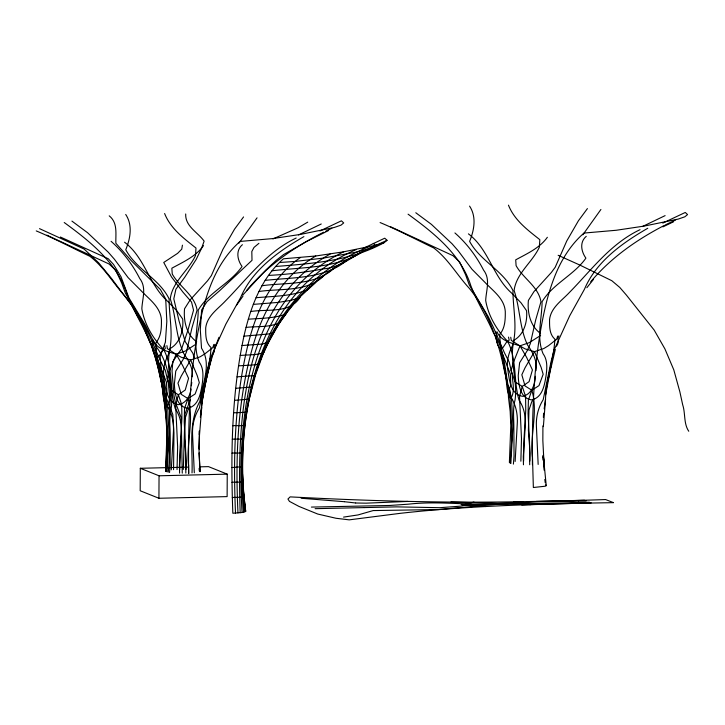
<?xml version="1.0" encoding="UTF-8"?>
<svg xmlns="http://www.w3.org/2000/svg" width="725" height="725" viewBox="0 0 725 725"><rect width="100%" height="100%" fill="white"/><g stroke="black" fill="none" stroke-linecap="round" stroke-linejoin="round"><path stroke-width="1.09" d="M188.373 467.118L140.306 468.287L140.188 490.752L158.929 498.265L227.124 496.607L227.242 474.141L208.501 466.628L199.556 466.846M158.929 498.265L159.047 475.79L140.306 468.287M242.513 474.059L243.899 495.909L245.712 511.315L242.059 512.502L232.834 513.237C230.686 454.122 231.483 394.255 243.944 336.183C250.388 307.808 260.891 278.418 283.466 258.798L315.774 255.988L343.623 251.82L377.662 244.823L384.341 242.522L387.032 240.301L384.748 238.19L362.273 248.82M173.565 469.673L173.946 432.707L172.813 414.564L166.46 398.342L165.028 391.989L160.941 366.596L160.116 356.492L165.4 342.146L166.823 321.429L165.708 299.035L160.452 289.592L131.542 260.955L115.873 243.274C115.547 233.686 117.921 222.82 109.212 215.833M177.018 469.564L177.634 446.953L175.658 404.913L178.386 394.753L185.228 390.014L188.563 378.296L182.763 365.744L176.157 354.181C168.01 351.725 156.219 348.743 153.129 340.079M199.212 449.056L199.448 434.719L199.148 449.31L199.493 434.982L201.722 407.541M520.867 461.209L521.483 438.598L519.508 396.557L522.245 386.398L529.078 381.658L532.422 369.94L526.622 357.389L520.015 345.825C511.868 343.369 500.069 340.388 496.987 331.724M171.281 469.809L173.393 432.517C174.027 422.865 172.142 413.359 166.904 405.248L156.546 354.761L155.875 342.789C161.322 336.382 161.521 327.782 161.43 319.825C160.524 307.137 149.595 299.588 141.547 291.169L128.126 277.63L114.441 259.269L108.215 252.155L87.562 232.716L71.929 221.107M306.539 290L293.036 304.056L293.018 305.071C273.234 328.452 259.786 356.691 251.783 386.135L252.182 386.561C241.588 427.279 240.455 469.999 245.413 511.632M515.14 461.453L517.242 424.161C517.886 414.501 516.001 405.003 510.763 396.892C504.482 375.967 506.394 351.652 493.616 333.264C486.665 317.015 477.077 302.026 470.743 285.505L470.706 285.288C460.81 254.257 433.423 232.689 408.075 214.174M185.981 469.447L186.234 461.472L184.549 438.58L185.102 418.407L187.866 410.178L190.104 406.68M529.83 461.091L530.093 453.116L528.407 430.224L528.96 410.042L531.724 401.822L533.953 398.324M179.746 469.501L180.181 446.89L181.912 418.47L181.721 404.767L178.386 394.753L171.299 390.349L167.221 378.812L169.36 371.272L176.157 354.181L185.455 350.991L194.916 344.828M183.325 469.438L184.938 414.265L190.276 399.72M523.604 461.136L524.039 438.534L525.761 410.114L525.58 396.412L522.245 386.398L515.149 381.993L511.08 370.457L513.218 362.917L520.015 345.825L529.313 342.626L540.614 335.448M199.239 431.067L199.022 434.438M242.531 448.585L242.703 445.368M543.378 417.428L543.596 413.205M543.351 426.626L545.572 399.176M165.536 470.869L166.958 433.913L166.324 419.893L164.62 405.674C161.72 384.214 161.829 360.126 149.767 341.62C142.816 325.371 133.219 310.382 126.893 293.861L126.848 293.643C116.952 262.613 89.574 241.044 64.226 222.53M509.385 462.505L510.808 425.557L510.183 411.537L508.47 397.318C508.007 376.03 500.323 355.54 499.733 334.424C505.18 328.026 505.37 319.426 505.28 311.46C504.382 298.782 493.453 291.233 485.397 282.813L471.984 269.274L458.3 250.913L452.074 243.79L431.411 224.36L415.788 212.751M169.541 472.473L170.185 464.426L169.985 434.946C169.967 426.073 168.834 416.975 171.209 408.311C174.036 388.337 164.974 368.019 170.203 348.526C180.271 342.825 183.76 329.92 182.691 319.054L177.208 311.215L168.046 301.691C149.123 285.224 145.1 257.747 124.564 242.213M513.4 464.118L514.043 456.07L513.844 426.59C513.817 417.718 512.684 408.619 515.067 399.955C517.886 379.982 508.832 359.663 514.061 340.17C524.121 334.47 527.619 321.556 526.549 310.69L521.058 302.86L511.904 293.335C492.973 276.868 488.958 249.391 468.423 233.849M165.536 471.15C169.034 428.81 165.753 384.866 150.954 344.801L142.263 324.129L131.587 305.307L111.505 278.454L98.645 262.831L84.2 249.101L39.513 228.647M168.2 472.22C171.308 446.663 168.164 420.917 170.565 395.352C169.804 378.287 167.113 360.787 156.373 346.976L145.571 325.452L128.896 297.857L121.012 276.751L113.544 264.453L108.288 258.762L60.383 237.021M166.261 471.54L167.883 448.748L167.738 434.266L165.599 397.11L166.986 393.367L166.487 382.356L156.89 357.724L154.108 353.773L152.957 350.538L152.35 346.722L152.875 343.251L151.86 340.315M249.264 398.813L249.228 399.167C241.724 436.223 240.972 474.395 244.706 511.941M510.11 463.184L511.741 440.392L511.596 425.901L509.457 388.745L510.835 385.011L510.337 374L500.748 349.368L497.957 345.408L496.815 342.182L496.208 338.367L496.734 334.896L495.719 331.95M167.004 471.839L169.061 434.792L167.683 407.35L165.599 397.11L163.179 391.844L156.89 357.724L159.21 355.812L162.5 350.791L165.309 348.571L164.675 345.444M510.862 463.483L512.919 426.436L511.542 398.995L509.457 388.745L507.038 383.489L500.748 349.368L503.059 347.456L506.349 342.427L509.168 340.206L508.524 337.089M263.827 352.015L255.581 374.78L249.228 399.167L234.565 400.327M535.993 370.711C537.397 361.005 532.993 352.658 527.61 345.145C519.435 327.999 520.206 308.361 514.097 290.535C516.291 273.234 532.241 262.477 539.355 247.207L539.826 239.667C527.637 230.033 514.333 220.128 508.461 205.148M190.992 389.071C190.177 395.959 186.008 403.29 178.685 404.677C167.131 402.964 165.536 389.044 164.194 379.746C162.337 370.62 164.475 361.866 168.717 353.863C173.864 335.92 169.043 317.197 169.115 298.917C159.418 278.826 136.246 269.365 125.76 249.735C130.337 238.516 132.856 225.257 125.715 214.455M191.373 385.736L191.762 382.401M535.358 376.266C535.177 384.486 531.588 394.545 522.544 396.321C510.989 394.608 509.394 380.688 508.053 371.39C506.186 362.264 508.325 353.51 512.575 345.508C517.713 327.564 512.892 308.832 512.965 290.562C503.268 270.461 480.095 261.009 469.619 241.38C474.195 230.16 476.706 216.902 469.573 206.099M200.517 414.22C203.643 387.938 209.298 362.02 218.95 337.324M200.345 417.165L201.65 407.577C202.411 387.213 209.951 367.693 211.038 347.538C205.411 342.581 205.664 334.669 205.71 327.836C207.187 315.656 218.243 308.814 225.883 300.485L226.1 300.286C247.959 277.911 267.036 251.774 296.19 238.036M544.194 408.8L545.508 399.212C546.26 378.858 553.809 359.328 554.888 339.182C549.269 334.216 549.523 326.313 549.559 319.48C551.036 307.3 562.092 300.458 569.741 292.121L569.959 291.921C591.808 269.555 610.885 243.419 640.048 229.68M182.428 245.177L181.739 249.173L177.625 253.342L163.75 262.468L171.508 276.968L182.818 291.976L191.536 302.053L193.539 310.191L188.029 329.929L181.667 348.662L172.849 361.594L172.033 371.037L173.973 395.578L175.278 401.877L181.232 417.935L182.265 473.162M206.67 377.063L204.921 385.437M550.329 369.786L548.535 378.087M550.728 367.62L551.118 365.445M300.34 296.054L300.132 297.168C289.855 313.988 267.208 308.732 250.759 311.532M211.682 356.736L206.127 380.281L201.795 403.055M555.332 349.441L549.985 371.925L545.644 394.699M542.925 425.874L542.844 440.492L544.366 470.48L543.261 455.119L546.233 485.587M213.812 344.457L212.806 347.601L204.704 353.999L200.064 356.845L190.63 359.981L181.25 376.039L177.978 383.126L181.196 394.318L187.983 398.605C194.508 420.128 186.044 442.857 188.527 464.906M557.661 336.092L556.655 339.246L548.562 345.635L543.913 348.48L534.479 351.625L525.099 367.675L521.828 374.771L525.045 385.963L531.842 390.249C538.358 411.764 529.903 434.502 532.377 456.551M215.08 344.221L214.029 347.067L214.528 349.522L213.893 352.305L212.715 354.516M558.93 335.865L557.888 338.711L558.386 341.167L557.743 343.949L556.564 346.16M268.794 341.611L263.755 352.622L262.894 353.202L254.819 354.597L240.156 355.422M322.38 276.578L316.308 281.318L315.674 282.641L298.256 298.283L290.317 300.467L278.028 302.407L253.324 304.382M271.268 335.476L272.772 332.757M324.981 274.539C308.669 292.61 280.847 288.142 258.916 291.513M274.376 329.993L276.171 327.147M277.367 325.262L279.161 322.417M238.978 243.165L257.049 217.844M582.827 234.809L600.907 209.48M236.722 304.944L242.993 296.081M280.403 320.577L286.176 312.52L286.33 313.445L279.234 323.16L268.504 342.291L262.097 344.076L241.969 345.526M334.125 268.114C315.275 286.112 285.94 282.27 261.933 285.75M243.555 216.938L234.547 229.145L222.892 249.364L211.365 275.609L207.468 280.883L190.122 299.969L184.549 308.768C183.398 320.649 186.361 334.587 196.711 341.792M242.404 244.697C235.489 250.524 237.374 259.994 242.059 266.501C230.088 283.529 208.918 292.139 198.224 310.11C198.106 327.356 192.361 345.499 199.221 362.101C203.734 368.2 203.227 375.994 202.338 383.153C200.834 392.56 198.985 406.136 187.585 408.238C176.356 406.589 174.653 392.995 174.39 383.833L175.758 371.091L183.044 359.609L186.416 352.187L191.853 328.253L197.091 310.137C194.681 295.012 179.374 286.901 172.251 274.023L171.852 268.205C183.171 262.006 195.786 256.478 203.517 245.639M587.413 208.583L578.405 220.79L566.742 241.008L555.214 267.244L551.317 272.518L533.972 291.613L528.398 300.413C527.247 312.294 530.22 326.232 540.56 333.437M586.262 236.332C579.338 242.159 581.232 251.629 585.909 258.145C573.937 275.174 552.767 283.783 542.073 301.745C541.956 319 536.21 337.134 543.07 353.746C547.592 359.836 547.085 367.638 546.188 374.798C544.683 384.205 542.844 397.78 531.434 399.883C520.206 398.233 518.511 384.64 518.248 375.478L519.617 362.736L526.894 351.244L530.274 343.831L535.702 319.897L540.95 301.772C538.53 286.656 523.223 278.545 516.1 265.658L515.702 259.849C527.021 253.65 539.636 248.113 547.366 237.283M586.842 287.716L593.53 279.343M287.544 310.826L293.036 304.056M347.402 259.894C324.99 279.216 292.918 277.195 265.123 280.394M246.835 290.19C267.743 265.25 294.767 246.663 323.731 232.19M590.685 281.826C610.867 257.747 636.749 239.658 664.535 225.312M242.748 295.093L265.903 269.936L276.026 260.502L283.692 254.493L306.648 241.452L328.615 230.496M310.554 286.33L308.098 288.487L307.681 289.701C291.504 296.398 273.271 296.208 256.043 297.712M314.659 282.75L316.308 281.318M258.916 243.319L254.013 247.415L251.811 251.539L252.01 260.32L219.222 291.087L206.978 301.673L201.623 309.992L200.299 329.63L201.514 348.181C212.162 364.458 202.139 383.851 199.882 401.278C187.866 423.183 192.913 449.011 192.025 472.927M300.268 257.62C271.15 277.802 255.979 311.859 247.85 345.281C234.601 400.091 233.115 457.013 235.507 513.119M327.718 272.609L332.295 269.401M315.774 255.988C283.375 275.21 263.311 309.475 253.27 344.955C237.483 399.339 235.299 456.687 237.972 512.947M334.995 267.552L336.744 266.447M338.493 265.341L340.243 264.226M341.992 263.121L343.732 262.006M330.165 254.022C240.954 304.02 237.247 422.793 240.174 512.738M307.735 222.131L298.138 227.759L272.962 238.924M303.902 236.622C278.59 251.231 252.336 269.863 240.582 297.622L225.856 324.129L210.25 358.34L207.196 370.049L199.366 407.994C194.209 416.213 191.998 425.675 192.596 435.426L194.309 472.791M647.751 228.266C622.449 242.875 596.195 261.507 584.441 289.266L569.714 315.774L554.099 349.985L551.054 361.693L543.215 399.638C538.068 407.858 535.847 417.319 536.446 427.07L538.158 464.435M343.623 251.82C248.43 298.075 236.477 419.15 242.059 512.502M360.561 252.681C348.942 259.55 337.669 267.842 323.531 268.821C305.361 272.328 286.946 274.476 268.458 275.418M362.482 251.675L364.403 250.669C337.678 268.603 302.851 266.999 271.966 270.797M356.328 249.509C255.78 292.365 234.71 415.008 243.582 512.231M319.933 230.958L341.412 220.817L343.695 222.928L341.004 225.149L334.325 227.451L300.286 234.447L272.437 238.616L240.129 241.425C226.173 253.56 216.494 269.854 209.987 287.009A181.404 60.692 88.4 0 0 202.737 310.046C189.615 363.089 188.192 418.162 188.573 472.528L188.573 473.035M662.786 223.092L685.27 212.461L687.554 214.573L684.853 216.793L678.174 219.095L644.135 226.091L616.295 230.26L583.978 233.069C570.031 245.204 560.353 261.498 553.846 278.654A181.404 60.692 88.4 0 0 546.596 301.691C533.473 354.724 532.041 409.797 532.422 464.172L532.431 464.68M325.77 231.203L331.869 228.239M665.55 224.823L675.727 219.883M321.257 223.98L298.492 234.936M665.115 215.624L642.35 226.572M662.904 226.871L673.643 221.723M368.427 248.748L387.032 240.301M367.992 247.162C308.787 270.86 265.214 324.882 252.001 386.96L235.697 388.328M377.662 244.823C341.892 260.076 307.971 282.297 285.179 314.378C273.407 318.447 260.647 318.293 248.34 319.199M384.341 242.522C351.253 260.955 312.593 263.465 275.636 266.501M473.987 502.099L464.453 504.41L461.109 504.482M523.142 501.664C445.44 503.177 367.738 500.93 290.145 496.879L287.952 499.027L289.456 501.374L298.972 506.422L317.758 514.052L336.019 518.266L349.223 519.852L400.572 513.291A434.819 46.962 0.3 0 1 422.865 510.998C486.221 505.198 549.876 503.73 613.459 502.652L605.602 499.552A467.743 50.514 0.3 0 1 563.117 500.848L523.142 501.664L517.451 502.624L497.839 503.34L450.959 502.053M343.55 517.115L358.023 514.931L373.194 510.572L438.462 509.548L499.697 504.102L520.441 503.839L530.664 504.618M521.728 504.944L591.192 502.869M279.46 262.513L295.247 261.426L323.278 258.109L358.295 251.765L373.121 247.452L375.468 245.376L373.266 243.401M246.074 327.41C257.23 326.069 269.981 327.763 280.058 322.317L279.759 321.474M243.944 336.183L269.591 333.872L273.669 332.458L274.213 331.706L273.778 330.935M232.281 497.586C234.365 496.942 244.996 498.256 242.984 495.302M238.498 365.862L255.082 364.838L258.852 363.968L259.323 362.917M237.012 376.837L254.076 375.632L255.581 374.78L254.52 373.792M231.955 482.352C234.238 481.636 242.857 483.222 242.295 480.557M584.504 500.259L536.174 501.437M231.864 467.543L242.485 466.683L241.67 465.849M461.734 504.745L485.949 506.53M578.586 501.156L586.162 500.93M407.867 501.428L366.125 503.168L355.785 503.005M233.622 412.824L244.987 412.317L246.853 411.501M231.991 453.179C234.429 452.509 242.222 454.04 242.358 451.811M232.87 425.802C234.954 424.977 245.34 426.844 244.425 424.297M232.326 439.259C234.728 438.571 243.392 440.166 243.102 437.855M499.969 503.648L466.982 504.827L460.674 506.15L439.876 507.69L396.566 506.875L364.267 507.591M159.047 475.79L227.242 474.141M500.205 503.739L540.977 503.549L589.425 502.207M311.406 507.083L389.588 505.479L408.175 504.192C441.996 500.323 475.89 506.73 509.784 503.413L536.944 501.945L578.577 501.156M315.112 508.678L364.249 507.591M523.35 501.8L513.626 501.791M301.138 498.247L344.511 501.718M344.665 501.736L355.64 502.987M558.15 255.291L580.045 265.151L611.818 280.711L619.812 287.472L626.427 295.129L654.168 330.074L664.907 348.888L673.788 369.832L679.86 391.826L682.678 404.758C685.542 413.277 683.512 423.59 688.75 431.239M390.721 226.807L452.935 255.653L459.587 261.879L465.595 274.784L469.211 284.78L488.278 316.725L493.263 327.066L504.428 352.785L509.177 362.038L512.258 375.079C512.512 382.492 515.357 391.953 510.699 398.496C505.461 390.857 507.491 380.543 504.627 372.016C498.7 342.082 488.858 312.103 469.184 288.197C457.085 275.047 448.15 258.916 433.767 247.968C415.914 239.431 398.388 230.188 380.108 222.557M46.862 235.163L109.076 264.009L115.737 270.244L121.737 283.14L125.362 293.136L144.42 325.081L149.413 335.421L160.569 361.15L165.318 370.393L168.399 383.434C168.653 390.847 171.499 400.309 166.85 406.861C161.602 399.212 163.642 388.899 160.778 380.38C154.842 350.447 145.009 320.459 125.325 296.561C113.236 283.412 104.3 267.271 89.918 256.324C72.056 247.796 54.529 238.543 36.25 230.913M545.535 484.952L546.097 485.27A20.871 2.257 0.3 0 1 545.218 486.212L533.355 487.508L532.476 456.623M245.712 511.315L244.733 508.479M454.928 232.952C466.8 243.41 476.343 256.088 483.584 270.135C490.707 279.315 486.122 290.254 485.687 300.494C488.26 315.846 496.987 330.419 507.672 341.393C517.152 359.546 513.327 380.96 519.073 400.227C524.537 408.166 525.915 417.799 525.181 427.342L523.296 456.687L523.468 464.788M111.07 241.307C122.951 251.774 132.494 264.444 139.726 278.491C146.849 287.671 142.272 298.609 141.837 308.85C144.411 324.202 153.129 338.774 163.814 349.749C173.302 367.901 169.469 389.316 175.214 408.583C180.679 416.531 182.066 426.155 181.332 435.698L179.438 465.042L179.61 473.144M164.611 213.512C170.475 228.493 183.788 238.389 195.977 248.032L195.505 255.572C188.391 270.833 172.432 281.59 170.248 298.89C176.356 316.725 175.577 336.355 183.751 353.501C188.482 360.57 193.158 367.666 192.297 376.773M544.81 479.461L545.245 482.75M243.999 502.987L244.289 505.189M245.585 510.998L242.485 482.705M510.744 337.234L511.252 340.351L520.541 346.323L525.217 348.942L534.479 351.625L541.104 367.285L543.17 374.254L538.974 385.627L531.842 390.249L528.398 400.118L528.072 413.567L529.504 441.815L529.694 464.743M166.895 345.589L167.393 348.707L176.683 354.679L181.359 357.298L190.63 359.981L197.254 375.65L199.321 382.61L195.125 393.983L187.983 398.605L184.54 408.474L184.213 421.932L185.645 450.171L185.845 473.099M185.7 213.975C185.074 226.354 197.78 232.227 204.133 241.135L201.577 248.258L196.212 259.378L184.73 277.258L175.894 289.212L173.801 298.836L179.093 321.13L185.247 341.665L193.013 353.519L194.083 357.914M199.33 471.051L199.103 468.413M542.69 456.832L542.962 460.058M200.055 471.449L199.022 452.917M543.388 455.354L543.913 463.375M200.055 471.73L199.022 449.917M242.241 466.148L242.358 469.537M188.618 464.979L188.808 473.688"/></g></svg>
